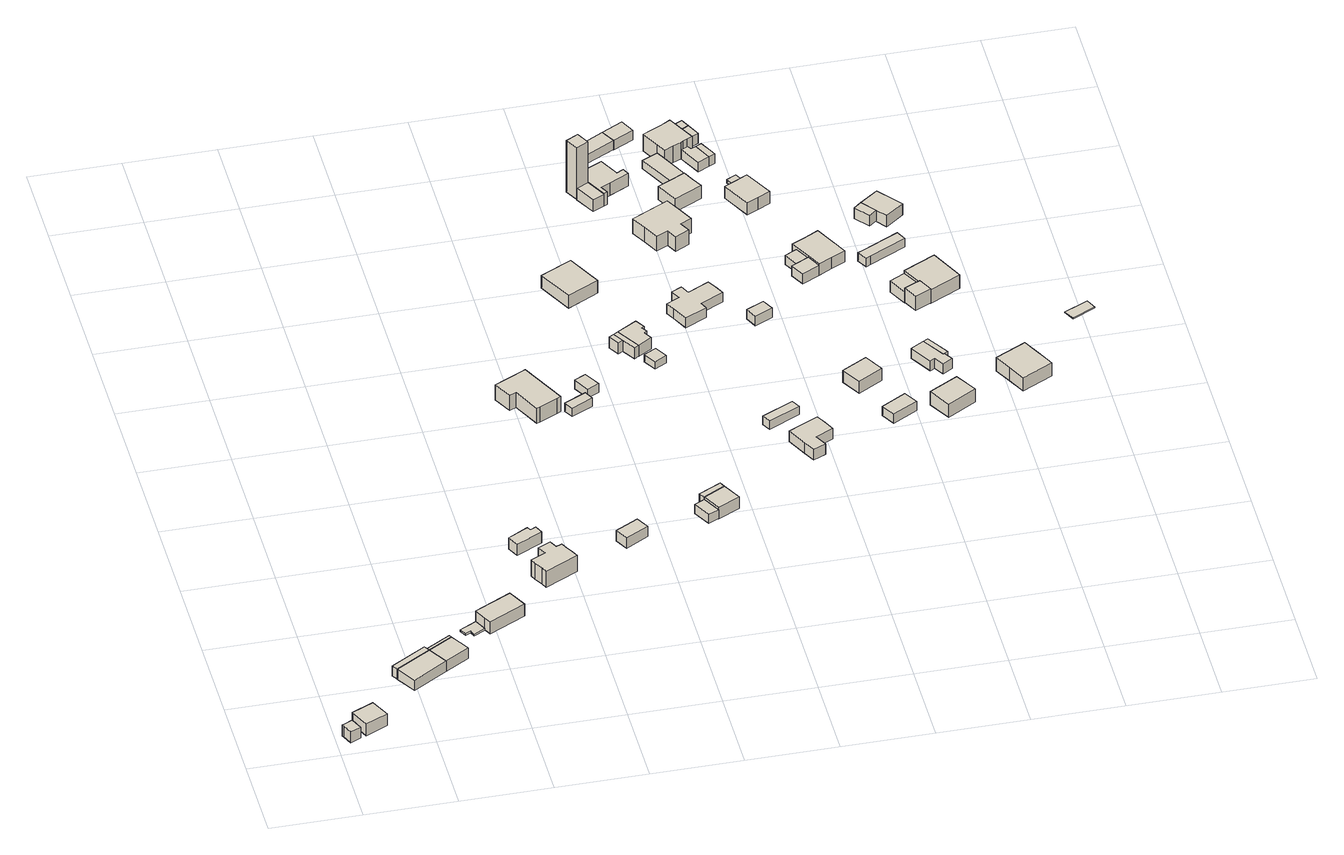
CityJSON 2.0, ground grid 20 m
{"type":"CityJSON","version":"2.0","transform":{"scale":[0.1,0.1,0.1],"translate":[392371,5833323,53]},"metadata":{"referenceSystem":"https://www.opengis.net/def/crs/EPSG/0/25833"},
"CityObjects":{
"building1":{"type":"Building","attributes":{"Gemeindeschluessel":"11000003","BezugspunktDach":"2200","function":"31001_2000","measuredHeight":2.86,"storeysAboveGround":1},"address":[{"country":"Germany","locality":"Berlin","thoroughfareNumber":"54 (3)","thoroughfareName":"Straße nach Arkenberge"}],"geometry":[{"type":"Solid","lod":"1","boundaries":[[[[0,1,2,3,4,5]],[[6,7,8,9,10,11]],[[6,11,5,4]],[[7,6,4,3]],[[8,7,3,2]],[[9,8,2,1]],[[10,9,1,0]],[[11,10,0,5]]]]}]},
"building2":{"type":"Building","attributes":{"Gemeindeschluessel":"11000003","BezugspunktDach":"2200","function":"31001_1010","measuredHeight":3.31,"storeysAboveGround":1},"address":[{"country":"Germany","locality":"Berlin","thoroughfareNumber":"54 (2)","thoroughfareName":"Straße nach Arkenberge"}],"geometry":[{"type":"Solid","lod":"1","boundaries":[[[[12,13,14,15,16]],[[17,18,19,20,21]],[[17,21,16,15]],[[18,17,15,14]],[[19,18,14,13]],[[20,19,13,12]],[[21,20,12,16]]]]}]},
"building3":{"type":"Building","attributes":{"Gemeindeschluessel":"11000003","BezugspunktDach":"2200","function":"51009_1610","measuredHeight":2.62,"storeysAboveGround":0},"address":[{"country":"Germany","locality":"Berlin"}],"geometry":[{"type":"Solid","lod":"1","boundaries":[[[[22,23,24,25,26]],[[27,28,29,30,31]],[[27,31,26,25]],[[28,27,25,24]],[[29,28,24,23]],[[30,29,23,22]],[[31,30,22,26]]]]}]},
"building4":{"type":"Building","attributes":{"Gemeindeschluessel":"11000003","BezugspunktDach":"2200","function":"31001_1312","measuredHeight":2.7,"storeysAboveGround":1},"address":[{"country":"Germany","locality":"Berlin","thoroughfareNumber":"54","thoroughfareName":"Straße nach Arkenberge"}],"geometry":[{"type":"Solid","lod":"1","boundaries":[[[[32,33,23,22]],[[34,35,36,37]],[[34,37,22,23]],[[35,34,23,33]],[[36,35,33,32]],[[37,36,32,22]]]]}]},
"building5":{"type":"Building","attributes":{"Gemeindeschluessel":"11000003","BezugspunktDach":"2200","function":"51009_1610","measuredHeight":2.63,"storeysAboveGround":0},"address":[{"country":"Germany","locality":"Berlin"}],"geometry":[{"type":"Solid","lod":"1","boundaries":[[[[23,38,39,24]],[[40,41,29,28]],[[40,28,24,39]],[[41,40,39,38]],[[29,41,38,23]],[[28,29,23,24]]]]}]},
"building6":{"type":"Building","attributes":{"Gemeindeschluessel":"11000003","BezugspunktDach":"2200","function":"31001_2463","measuredHeight":2.7,"storeysAboveGround":1},"address":[{"country":"Germany","locality":"Berlin","thoroughfareNumber":"54 (1)","thoroughfareName":"Straße nach Arkenberge"}],"geometry":[{"type":"Solid","lod":"1","boundaries":[[[[33,42,38,23]],[[43,44,35,34]],[[43,34,23,38]],[[44,43,38,42]],[[35,44,42,33]],[[34,35,33,23]]]]}]},
"building7":{"type":"Building","attributes":{"Gemeindeschluessel":"11000003","BezugspunktDach":"2200","function":"31001_2000","measuredHeight":0.501,"storeysAboveGround":1},"address":[{"country":"Germany","locality":"Berlin","thoroughfareNumber":"52 (1)","thoroughfareName":"Straße nach Arkenberge"}],"geometry":[{"type":"Solid","lod":"1","boundaries":[[[[45,46,47,48,49,50]],[[51,52,53,54,55,56]],[[51,56,50,49]],[[52,51,49,48]],[[53,52,48,47]],[[54,53,47,46]],[[55,54,46,45]],[[56,55,45,50]]]]}]},
"building8":{"type":"Building","attributes":{"Gemeindeschluessel":"11000003","BezugspunktDach":"2200","function":"31001_1010","measuredHeight":3.19,"storeysAboveGround":1},"address":[{"country":"Germany","locality":"Berlin","thoroughfareNumber":"52","thoroughfareName":"Straße nach Arkenberge"}],"geometry":[{"type":"Solid","lod":"1","boundaries":[[[[57,58,59,60,61]],[[62,63,64,65,66]],[[62,66,61,60]],[[63,62,60,59]],[[64,63,59,58]],[[65,64,58,57]],[[66,65,57,61]]]]}]},
"building9":{"type":"Building","attributes":{"Gemeindeschluessel":"11000003","BezugspunktDach":"2200","function":"31001_2000","measuredHeight":2.89,"storeysAboveGround":1},"address":[{"country":"Germany","locality":"Berlin","thoroughfareNumber":"50 (1)","thoroughfareName":"Straße nach Arkenberge"}],"geometry":[{"type":"Solid","lod":"1","boundaries":[[[[67,68,69,70,71,72]],[[73,74,75,76,77,78]],[[73,78,72,71]],[[74,73,71,70]],[[75,74,70,69]],[[76,75,69,68]],[[77,76,68,67]],[[78,77,67,72]]]]}]},
"building10":{"type":"Building","attributes":{"Gemeindeschluessel":"11000003","BezugspunktDach":"2200","function":"31001_1010","measuredHeight":4.9,"storeysAboveGround":1},"address":[{"country":"Germany","locality":"Berlin","thoroughfareNumber":"50","thoroughfareName":"Straße nach Arkenberge"}],"geometry":[{"type":"Solid","lod":"1","boundaries":[[[[79,80,81,82,83,84,85,86,87,88,89,90]],[[91,92,93,94,95,96,97,98,99,100,101,102]],[[91,102,90,89]],[[92,91,89,88]],[[93,92,88,87]],[[94,93,87,86]],[[95,94,86,85]],[[96,95,85,84]],[[97,96,84,83]],[[98,97,83,82]],[[99,98,82,81]],[[100,99,81,80]],[[101,100,80,79]],[[102,101,79,90]]]]}]},
"building11":{"type":"Building","attributes":{"Gemeindeschluessel":"11000003","BezugspunktDach":"2200","function":"31001_1010","measuredHeight":2.72,"storeysAboveGround":1},"address":[{"country":"Germany","locality":"Berlin","thoroughfareNumber":"48","thoroughfareName":"Straße nach Arkenberge"}],"geometry":[{"type":"Solid","lod":"1","boundaries":[[[[103,104,105,106]],[[107,108,109,110]],[[107,110,106,105]],[[108,107,105,104]],[[109,108,104,103]],[[110,109,103,106]]]]}]},
"building12":{"type":"Building","attributes":{"Gemeindeschluessel":"11000003","BezugspunktDach":"2200","function":"31001_1312","measuredHeight":4.38,"storeysAboveGround":1},"address":[{"country":"Germany","locality":"Berlin","thoroughfareNumber":"24 (9)","thoroughfareName":"Straße nach Arkenberge"}],"geometry":[{"type":"Solid","lod":"1","boundaries":[[[[111,112,113,114,115,116,117,118,119,120]],[[121,122,123,124,125,126,127,128,129,130]],[[121,130,120,119]],[[122,121,119,118]],[[123,122,118,117]],[[124,123,117,116]],[[125,124,116,115]],[[126,125,115,114]],[[127,126,114,113]],[[128,127,113,112]],[[129,128,112,111]],[[130,129,111,120]]]]}]},
"building13":{"type":"Building","attributes":{"Gemeindeschluessel":"11000003","BezugspunktDach":"2200","function":"31001_2000","measuredHeight":2.2,"storeysAboveGround":1},"address":[{"country":"Germany","locality":"Berlin","thoroughfareNumber":"24 (8)","thoroughfareName":"Straße nach Arkenberge"}],"geometry":[{"type":"Solid","lod":"1","boundaries":[[[[131,132,133,134]],[[135,136,137,138]],[[135,138,134,133]],[[136,135,133,132]],[[137,136,132,131]],[[138,137,131,134]]]]}]},
"building14":{"type":"Building","attributes":{"Gemeindeschluessel":"11000003","BezugspunktDach":"2200","function":"31001_2000","measuredHeight":2.31,"storeysAboveGround":1},"address":[{"country":"Germany","locality":"Berlin","thoroughfareNumber":"24 (7)","thoroughfareName":"Straße nach Arkenberge"}],"geometry":[{"type":"Solid","lod":"1","boundaries":[[[[139,140,141,142]],[[143,144,145,146]],[[143,146,142,141]],[[144,143,141,140]],[[145,144,140,139]],[[146,145,139,142]]]]}]},
"building15":{"type":"Building","attributes":{"Gemeindeschluessel":"11000003","BezugspunktDach":"2200","function":"31001_2000","measuredHeight":2.9,"storeysAboveGround":1},"address":[{"country":"Germany","locality":"Berlin","thoroughfareNumber":"46 (1)","thoroughfareName":"Straße nach Arkenberge"}],"geometry":[{"type":"Solid","lod":"1","boundaries":[[[[147,148,149,150]],[[151,152,153,154]],[[151,154,150,149]],[[152,151,149,148]],[[153,152,148,147]],[[154,153,147,150]]]]}]},
"building16":{"type":"Building","attributes":{"Gemeindeschluessel":"11000003","BezugspunktDach":"2200","function":"51009_1610","measuredHeight":3.03,"storeysAboveGround":0},"address":[{"country":"Germany","locality":"Berlin"}],"geometry":[{"type":"Solid","lod":"1","boundaries":[[[[155,156,157,158]],[[159,160,161,162]],[[159,162,158,157]],[[160,159,157,156]],[[161,160,156,155]],[[162,161,155,158]]]]}]},
"building17":{"type":"Building","attributes":{"Gemeindeschluessel":"11000003","BezugspunktDach":"2200","function":"31001_1010","measuredHeight":3.03,"storeysAboveGround":1},"address":[{"country":"Germany","locality":"Berlin","thoroughfareNumber":"46","thoroughfareName":"Straße nach Arkenberge"}],"geometry":[{"type":"Solid","lod":"1","boundaries":[[[[163,164,156,155]],[[160,165,166,161]],[[160,161,155,156]],[[165,160,156,164]],[[166,165,164,163]],[[161,166,163,155]]]]}]},
"building18":{"type":"Building","attributes":{"Gemeindeschluessel":"11000003","BezugspunktDach":"2200","function":"51009_1610","measuredHeight":2.8,"storeysAboveGround":0},"address":[{"country":"Germany","locality":"Berlin"}],"geometry":[{"type":"Solid","lod":"1","boundaries":[[[[167,168,169,170]],[[171,172,173,174]],[[171,174,170,169]],[[172,171,169,168]],[[173,172,168,167]],[[174,173,167,170]]]]}]},
"building19":{"type":"Building","attributes":{"Gemeindeschluessel":"11000003","BezugspunktDach":"2200","function":"51009_1610","measuredHeight":2.81,"storeysAboveGround":0},"address":[{"country":"Germany","locality":"Berlin"}],"geometry":[{"type":"Solid","lod":"1","boundaries":[[[[168,175,176,177,169]],[[178,179,180,172,171]],[[178,171,169,177]],[[179,178,177,176]],[[180,179,176,175]],[[172,180,175,168]],[[171,172,168,169]]]]}]},
"building20":{"type":"Building","attributes":{"Gemeindeschluessel":"11000003","BezugspunktDach":"2200","function":"31001_1010","measuredHeight":3.78,"storeysAboveGround":1},"address":[{"country":"Germany","locality":"Berlin","thoroughfareNumber":"14","thoroughfareName":"Straße nach Arkenberge"}],"geometry":[{"type":"Solid","lod":"1","boundaries":[[[[181,182,183,184]],[[185,186,187,188]],[[185,188,184,183]],[[186,185,183,182]],[[187,186,182,181]],[[188,187,181,184]]]]}]},
"building21":{"type":"Building","attributes":{"Gemeindeschluessel":"11000003","BezugspunktDach":"2200","function":"31001_1312","measuredHeight":2.91,"storeysAboveGround":1},"address":[{"country":"Germany","locality":"Berlin","thoroughfareNumber":"24 (6)","thoroughfareName":"Straße nach Arkenberge"}],"geometry":[{"type":"Solid","lod":"1","boundaries":[[[[176,189,190,191,192,193,194,177]],[[195,196,197,198,199,200,201,202]],[[195,202,177,194]],[[196,195,194,193]],[[197,196,193,192]],[[198,197,192,191]],[[199,198,191,190]],[[200,199,190,189]],[[201,200,189,176]],[[202,201,176,177]]]]}]},
"building22":{"type":"Building","attributes":{"Gemeindeschluessel":"11000003","BezugspunktDach":"2200","function":"31001_2000","measuredHeight":1.88,"storeysAboveGround":1},"address":[{"country":"Germany","locality":"Berlin","thoroughfareNumber":"24 (5)","thoroughfareName":"Straße nach Arkenberge"}],"geometry":[{"type":"Solid","lod":"1","boundaries":[[[[203,204,205,206]],[[207,208,209,210]],[[207,210,206,205]],[[208,207,205,204]],[[209,208,204,203]],[[210,209,203,206]]]]}]},
"building23":{"type":"Building","attributes":{"Gemeindeschluessel":"11000003","BezugspunktDach":"2200","function":"31001_2000","measuredHeight":2.23,"storeysAboveGround":1},"address":[{"country":"Germany","locality":"Berlin","thoroughfareNumber":"44 (1)","thoroughfareName":"Straße nach Arkenberge"}],"geometry":[{"type":"Solid","lod":"1","boundaries":[[[[211,212,213,214]],[[215,216,217,218]],[[215,218,214,213]],[[216,215,213,212]],[[217,216,212,211]],[[218,217,211,214]]]]}]},
"building24":{"type":"Building","attributes":{"Gemeindeschluessel":"11000003","BezugspunktDach":"2200","function":"51009_1610","measuredHeight":13.45,"storeysAboveGround":0},"address":[{"country":"Germany","locality":"Berlin"}],"geometry":[{"type":"Solid","lod":"1","boundaries":[[[[219,220,221,222]],[[223,224,225,226]],[[223,226,222,221]],[[224,223,221,220]],[[225,224,220,219]],[[226,225,219,222]]]]}]},
"building25":{"type":"Building","attributes":{"Gemeindeschluessel":"11000003","BezugspunktDach":"2200","function":"31001_1010","measuredHeight":3.76,"storeysAboveGround":1},"address":[{"country":"Germany","locality":"Berlin","thoroughfareNumber":"44","thoroughfareName":"Straße nach Arkenberge"}],"geometry":[{"type":"Solid","lod":"1","boundaries":[[[[227,228,229,230,231,232,233,234]],[[235,236,237,238,239,240,241,242]],[[235,242,234,233]],[[236,235,233,232]],[[237,236,232,231]],[[238,237,231,230]],[[239,238,230,229]],[[240,239,229,228]],[[241,240,228,227]],[[242,241,227,234]]]]}]},
"building26":{"type":"Building","attributes":{"Gemeindeschluessel":"11000003","BezugspunktDach":"2200","function":"31001_1312","measuredHeight":3.24,"storeysAboveGround":1},"address":[{"country":"Germany","locality":"Berlin","thoroughfareNumber":"24 (4)","thoroughfareName":"Straße nach Arkenberge"}],"geometry":[{"type":"Solid","lod":"1","boundaries":[[[[243,244,245,246,247,248,249,250,251,252,253,254]],[[255,256,257,258,259,260,261,262,263,264,265,266]],[[255,266,254,253]],[[256,255,253,252]],[[257,256,252,251]],[[258,257,251,250]],[[259,258,250,249]],[[260,259,249,248]],[[261,260,248,247]],[[262,261,247,246]],[[263,262,246,245]],[[264,263,245,244]],[[265,264,244,243]],[[266,265,243,254]]]]}]},
"building27":{"type":"Building","attributes":{"Gemeindeschluessel":"11000003","function":"31001_1310"},"address":[{"country":"Germany","locality":"Berlin","thoroughfareNumber":"6","thoroughfareName":"Straße nach Arkenberge"}],"children":["building27-1","building27-2"]},
"building27-1":{"type":"BuildingPart","attributes":{"BezugspunktDach":"2200","measuredHeight":3.81,"storeysAboveGround":1},"parents":["building27"],"geometry":[{"type":"MultiSurface","lod":"1","boundaries":[[[267,268,269,270,271,272,273,274,275,276,277]],[[278,279,280,281,282,283,284,285,286,287,288]],[[278,288,277,276]],[[279,278,276,275]],[[280,279,275,274]],[[281,280,274,273]],[[282,281,273,272]],[[283,282,272,271]],[[284,283,271,270]],[[285,284,270,269]],[[286,285,269,268]],[[289,290,268,267]],[[288,287,267,277]],[[287,286,290,289]]]}]},
"building27-2":{"type":"BuildingPart","attributes":{"BezugspunktDach":"2200","measuredHeight":3,"storeysAboveGround":1},"parents":["building27"],"geometry":[{"type":"Solid","lod":"1","boundaries":[[[[291,290,289,292]],[[287,286,293,294]],[[287,294,292,289]],[[293,286,290,291]],[[294,293,291,292]],[[286,287,289,290]]]]}]},
"building28":{"type":"Building","attributes":{"Gemeindeschluessel":"11000003","BezugspunktDach":"2200","function":"31001_1010","measuredHeight":4.43,"storeysAboveGround":1},"address":[{"country":"Germany","locality":"Berlin","thoroughfareNumber":"12","thoroughfareName":"Straße nach Arkenberge"}],"geometry":[{"type":"Solid","lod":"1","boundaries":[[[[295,296,297,298,299,300,301,302,303,304]],[[305,306,307,308,309,310,311,312,313,314]],[[305,314,304,303]],[[306,305,303,302]],[[307,306,302,301]],[[308,307,301,300]],[[309,308,300,299]],[[310,309,299,298]],[[311,310,298,297]],[[312,311,297,296]],[[313,312,296,295]],[[314,313,295,304]]]]}]},
"building29":{"type":"Building","attributes":{"Gemeindeschluessel":"11000003","BezugspunktDach":"2200","function":"31001_2463","measuredHeight":2.35,"storeysAboveGround":1},"address":[{"country":"Germany","locality":"Berlin","thoroughfareNumber":"6 (1)","thoroughfareName":"Straße nach Arkenberge"}],"geometry":[{"type":"Solid","lod":"1","boundaries":[[[[315,316,317,318]],[[319,320,321,322]],[[319,322,318,317]],[[320,319,317,316]],[[321,320,316,315]],[[322,321,315,318]]]]}]},
"building30":{"type":"Building","attributes":{"Gemeindeschluessel":"11000003","BezugspunktDach":"2200","function":"31001_2000","measuredHeight":2.38,"storeysAboveGround":1},"address":[{"country":"Germany","locality":"Berlin","thoroughfareNumber":"24 (3)","thoroughfareName":"Straße nach Arkenberge"}],"geometry":[{"type":"Solid","lod":"1","boundaries":[[[[323,324,325,326]],[[327,328,329,330]],[[327,330,326,325]],[[328,327,325,324]],[[329,328,324,323]],[[330,329,323,326]]]]}]},
"building31":{"type":"Building","attributes":{"Gemeindeschluessel":"11000003","BezugspunktDach":"2200","function":"31001_2463","measuredHeight":2.47,"storeysAboveGround":1},"address":[{"country":"Germany","locality":"Berlin","thoroughfareNumber":"6 (2)","thoroughfareName":"Straße nach Arkenberge"}],"geometry":[{"type":"Solid","lod":"1","boundaries":[[[[316,331,332,317]],[[333,334,335,336]],[[333,336,317,332]],[[334,333,332,331]],[[335,334,331,316]],[[336,335,316,317]]]]}]},
"building32":{"type":"Building","attributes":{"Gemeindeschluessel":"11000003","BezugspunktDach":"2200","function":"31001_2463","measuredHeight":3.75,"storeysAboveGround":1},"address":[{"country":"Germany","locality":"Berlin","thoroughfareNumber":"12 (1)","thoroughfareName":"Straße nach Arkenberge"}],"geometry":[{"type":"Solid","lod":"1","boundaries":[[[[337,338,339,340,341]],[[342,343,344,345,346]],[[342,346,341,340]],[[343,342,340,339]],[[344,343,339,338]],[[345,344,338,337]],[[346,345,337,341]]]]}]},
"building33":{"type":"Building","attributes":{"Gemeindeschluessel":"11000003","BezugspunktDach":"2200","function":"31001_2000","measuredHeight":2.09,"storeysAboveGround":1},"address":[{"country":"Germany","locality":"Berlin","thoroughfareNumber":"6 (4)","thoroughfareName":"Straße nach Arkenberge"}],"geometry":[{"type":"Solid","lod":"1","boundaries":[[[[347,348,349,350,351]],[[352,353,354,355,356]],[[352,356,351,350]],[[353,352,350,349]],[[354,353,349,348]],[[355,354,348,347]],[[356,355,347,351]]]]}]},
"building34":{"type":"Building","attributes":{"Gemeindeschluessel":"11000003","BezugspunktDach":"2200","function":"31001_1010","measuredHeight":3.1,"storeysAboveGround":1},"address":[{"country":"Germany","locality":"Berlin","thoroughfareNumber":"40","thoroughfareName":"Straße nach Arkenberge"}],"geometry":[{"type":"Solid","lod":"1","boundaries":[[[[357,358,359,360]],[[361,362,363,364]],[[361,364,360,359]],[[362,361,359,358]],[[363,362,358,357]],[[364,363,357,360]]]]}]},
"building35":{"type":"Building","attributes":{"Gemeindeschluessel":"11000003","BezugspunktDach":"2200","function":"31001_2723","measuredHeight":2.39,"storeysAboveGround":1},"address":[{"country":"Germany","locality":"Berlin","thoroughfareNumber":"42 (1)","thoroughfareName":"Straße nach Arkenberge"}],"geometry":[{"type":"Solid","lod":"1","boundaries":[[[[365,366,367,368]],[[369,370,371,372]],[[369,372,368,367]],[[370,369,367,366]],[[371,370,366,365]],[[372,371,365,368]]]]}]},
"building36":{"type":"Building","attributes":{"Gemeindeschluessel":"11000003","BezugspunktDach":"2200","function":"31001_1312","measuredHeight":4.76,"storeysAboveGround":1},"address":[{"country":"Germany","locality":"Berlin","thoroughfareNumber":"6 (3)","thoroughfareName":"Straße nach Arkenberge"}],"geometry":[{"type":"Solid","lod":"1","boundaries":[[[[373,374,375,376,377,378,379,380,381,382,383]],[[384,385,386,387,388,389,390,391,392,393,394]],[[384,394,383,382]],[[385,384,382,381]],[[386,385,381,380]],[[387,386,380,379]],[[388,387,379,378]],[[389,388,378,377]],[[390,389,377,376]],[[391,390,376,375]],[[392,391,375,374]],[[393,392,374,373]],[[394,393,373,383]]]]}]},
"building37":{"type":"Building","attributes":{"Gemeindeschluessel":"11000003","BezugspunktDach":"2200","function":"31001_2000","measuredHeight":2.47,"storeysAboveGround":1},"address":[{"country":"Germany","locality":"Berlin","thoroughfareNumber":"6 (5)","thoroughfareName":"Straße nach Arkenberge"}],"geometry":[{"type":"Solid","lod":"1","boundaries":[[[[395,396,397,398,399,400]],[[401,402,403,404,405,406]],[[401,406,400,399]],[[402,401,399,398]],[[403,402,398,397]],[[404,403,397,396]],[[405,404,396,395]],[[406,405,395,400]]]]}]},
"building38":{"type":"Building","attributes":{"Gemeindeschluessel":"11000003","BezugspunktDach":"2200","function":"51009_1610","measuredHeight":2.75,"storeysAboveGround":0},"address":[{"country":"Germany","locality":"Berlin"}],"geometry":[{"type":"Solid","lod":"1","boundaries":[[[[407,408,409,410]],[[411,412,413,414]],[[411,414,410,409]],[[412,411,409,408]],[[413,412,408,407]],[[414,413,407,410]]]]}]},
"building39":{"type":"Building","attributes":{"Gemeindeschluessel":"11000003","BezugspunktDach":"2200","function":"51009_1610","measuredHeight":2.56,"storeysAboveGround":0},"address":[{"country":"Germany","locality":"Berlin"}],"geometry":[{"type":"Solid","lod":"1","boundaries":[[[[415,416,417,418]],[[419,420,421,422]],[[419,422,418,417]],[[420,419,417,416]],[[421,420,416,415]],[[422,421,415,418]]]]}]},
"building40":{"type":"Building","attributes":{"Gemeindeschluessel":"11000003","BezugspunktDach":"2200","function":"31001_1312","measuredHeight":2.58,"storeysAboveGround":1},"address":[{"country":"Germany","locality":"Berlin","thoroughfareNumber":"6 (6)","thoroughfareName":"Straße nach Arkenberge"}],"geometry":[{"type":"Solid","lod":"1","boundaries":[[[[423,424,416,415]],[[425,426,427,428]],[[425,428,415,416]],[[426,425,416,424]],[[427,426,424,423]],[[428,427,423,415]]]]}]},
"building41":{"type":"Building","attributes":{"Gemeindeschluessel":"11000003","BezugspunktDach":"2200","function":"51009_1610","measuredHeight":2.43,"storeysAboveGround":0},"address":[{"country":"Germany","locality":"Berlin"}],"geometry":[{"type":"Solid","lod":"1","boundaries":[[[[396,429,430,397]],[[431,432,404,403]],[[431,403,397,430]],[[432,431,430,429]],[[404,432,429,396]],[[403,404,396,397]]]]}]},
"building42":{"type":"Building","attributes":{"Gemeindeschluessel":"11000003","BezugspunktDach":"2200","function":"31001_1312","measuredHeight":3.47,"storeysAboveGround":1},"address":[{"country":"Germany","locality":"Berlin","thoroughfareNumber":"10","thoroughfareName":"Straße nach Arkenberge"}],"geometry":[{"type":"Solid","lod":"1","boundaries":[[[[433,434,435,436,437,438]],[[439,440,441,442,443,444]],[[439,444,438,437]],[[440,439,437,436]],[[441,440,436,435]],[[442,441,435,434]],[[443,442,434,433]],[[444,443,433,438]]]]}]},
"building43":{"type":"Building","attributes":{"Gemeindeschluessel":"11000003","BezugspunktDach":"2200","function":"31001_2000","measuredHeight":0.91,"storeysAboveGround":1},"address":[{"country":"Germany","locality":"Berlin","thoroughfareNumber":"10 (5)","thoroughfareName":"Straße nach Arkenberge"}],"geometry":[{"type":"Solid","lod":"1","boundaries":[[[[445,446,447,448]],[[449,440,450,451]],[[449,451,448,447]],[[440,449,447,446]],[[450,440,446,445]],[[451,450,445,448]]]]}]},
"building44":{"type":"Building","attributes":{"Gemeindeschluessel":"11000003","function":"31001_1312"},"address":[{"country":"Germany","locality":"Berlin","thoroughfareNumber":"24 (2)","thoroughfareName":"Straße nach Arkenberge"}],"children":["building44-1","building44-2"]},
"building44-1":{"type":"BuildingPart","attributes":{"BezugspunktDach":"2200","measuredHeight":3.26,"storeysAboveGround":1},"parents":["building44"],"geometry":[{"type":"MultiSurface","lod":"1","boundaries":[[[452,453,454,455,456,457,458]],[[459,460,461,462,463,412,464]],[[459,464,458,457]],[[460,459,457,456]],[[461,460,456,455]],[[462,461,455,454]],[[463,462,454,453]],[[465,466,453,452]],[[464,412,452,458]],[[467,412,463,466,465]]]}]},
"building44-2":{"type":"BuildingPart","attributes":{"BezugspunktDach":"2200","measuredHeight":2.63,"storeysAboveGround":1},"parents":["building44"],"geometry":[{"type":"Solid","lod":"1","boundaries":[[[[468,466,465,469]],[[412,463,470,471]],[[412,471,469,465]],[[470,463,466,468]],[[471,470,468,469]],[[463,412,465,466]]]]}]},
"building45":{"type":"Building","attributes":{"Gemeindeschluessel":"11000003","BezugspunktDach":"2200","function":"31001_1312","measuredHeight":3.79,"storeysAboveGround":1},"address":[{"country":"Germany","locality":"Berlin","thoroughfareNumber":"42","thoroughfareName":"Straße nach Arkenberge"}],"geometry":[{"type":"Solid","lod":"1","boundaries":[[[[472,473,474,475,476]],[[477,478,479,480,481]],[[477,481,476,475]],[[478,477,475,474]],[[479,478,474,473]],[[480,479,473,472]],[[481,480,472,476]]]]}]},
"building46":{"type":"Building","attributes":{"Gemeindeschluessel":"11000003","BezugspunktDach":"2200","function":"31001_1010","measuredHeight":2.64,"storeysAboveGround":1},"address":[{"country":"Germany","locality":"Berlin","thoroughfareNumber":"40 (1)","thoroughfareName":"Straße nach Arkenberge"}],"geometry":[{"type":"Solid","lod":"1","boundaries":[[[[482,483,484,485,486,487,488,489]],[[490,491,492,493,494,495,496,497]],[[490,497,489,488]],[[491,490,488,487]],[[492,491,487,486]],[[493,492,486,485]],[[494,493,485,484]],[[495,494,484,483]],[[496,495,483,482]],[[497,496,482,489]]]]}]},
"building47":{"type":"Building","attributes":{"Gemeindeschluessel":"11000003","BezugspunktDach":"2200","function":"51009_1610","measuredHeight":2.67,"storeysAboveGround":0},"address":[{"country":"Germany","locality":"Berlin"}],"geometry":[{"type":"Solid","lod":"1","boundaries":[[[[487,486,498,499,488]],[[500,501,502,503,504]],[[500,504,488,499]],[[501,500,499,498]],[[502,501,498,486]],[[503,502,486,487]],[[504,503,487,488]]]]}]},
"building48":{"type":"Building","attributes":{"Gemeindeschluessel":"11000003","BezugspunktDach":"2200","function":"51009_1610","measuredHeight":4.38,"storeysAboveGround":0},"address":[{"country":"Germany","locality":"Berlin"}],"geometry":[{"type":"Solid","lod":"1","boundaries":[[[[505,506,507,508]],[[509,510,511,512]],[[509,512,508,507]],[[510,509,507,506]],[[511,510,506,505]],[[512,511,505,508]]]]}]},
"building49":{"type":"Building","attributes":{"Gemeindeschluessel":"11000003","BezugspunktDach":"2200","function":"31001_2463","measuredHeight":2.2,"storeysAboveGround":1},"address":[{"country":"Germany","locality":"Berlin","thoroughfareNumber":"24 (1)","thoroughfareName":"Straße nach Arkenberge"}],"geometry":[{"type":"Solid","lod":"1","boundaries":[[[[513,514,515,516,517,518]],[[519,520,521,522,523,524]],[[519,524,518,517]],[[520,519,517,516]],[[521,520,516,515]],[[522,521,515,514]],[[523,522,514,513]],[[524,523,513,518]]]]}]},
"building50":{"type":"Building","attributes":{"Gemeindeschluessel":"11000003","function":"31001_1010"},"address":[{"country":"Germany","locality":"Berlin","thoroughfareNumber":"26","thoroughfareName":"Straße nach Arkenberge"}],"children":["building50-1","building50-2"]},
"building50-1":{"type":"BuildingPart","attributes":{"BezugspunktDach":"2200","measuredHeight":4.33,"storeysAboveGround":1},"parents":["building50"],"geometry":[{"type":"MultiSurface","lod":"1","boundaries":[[[525,526,527,528,529]],[[530,531,532,533,534]],[[530,534,529,528]],[[531,530,528,527]],[[532,531,527,526]],[[535,536,537,532,526,525]],[[534,538,535,533,525,529]],[[533,537,536,535]],[[533,535,538,534]]]}]},
"building50-2":{"type":"BuildingPart","attributes":{"BezugspunktDach":"2200","measuredHeight":2.9,"storeysAboveGround":1},"parents":["building50"],"geometry":[{"type":"MultiSurface","lod":"1","boundaries":[[[539,536,538,540]],[[534,537,541,542]],[[534,542,540,538]],[[541,537,536,539]],[[542,541,539,540]],[[537,543,533,535,536]],[[534,538,535,533]]]}]},
"building51":{"type":"Building","attributes":{"Gemeindeschluessel":"11000003","BezugspunktDach":"2200","function":"51009_1610","measuredHeight":2.81,"storeysAboveGround":0},"address":[{"country":"Germany","locality":"Berlin"}],"geometry":[{"type":"Solid","lod":"1","boundaries":[[[[544,545,546,547]],[[548,549,550,551]],[[548,551,547,546]],[[549,548,546,545]],[[550,549,545,544]],[[551,550,544,547]]]]}]},
"building52":{"type":"Building","attributes":{"Gemeindeschluessel":"11000003","BezugspunktDach":"2200","function":"31001_1313","measuredHeight":4.01,"storeysAboveGround":1},"address":[{"country":"Germany","locality":"Berlin","thoroughfareNumber":"38","thoroughfareName":"Straße nach Arkenberge"}],"geometry":[{"type":"Solid","lod":"1","boundaries":[[[[552,553,554,555,556,557]],[[558,559,560,561,562,563]],[[558,563,557,556]],[[559,558,556,555]],[[560,559,555,554]],[[561,560,554,553]],[[562,561,553,552]],[[563,562,552,557]]]]}]},
"building53":{"type":"Building","attributes":{"Gemeindeschluessel":"11000003","BezugspunktDach":"2200","function":"31001_1312","measuredHeight":2.91,"storeysAboveGround":1},"address":[{"country":"Germany","locality":"Berlin","thoroughfareNumber":"24","thoroughfareName":"Straße nach Arkenberge"}],"geometry":[{"type":"Solid","lod":"1","boundaries":[[[[545,564,565,566,546]],[[567,568,569,570,571]],[[567,571,546,566]],[[568,567,566,565]],[[569,568,565,564]],[[570,569,564,545]],[[571,570,545,546]]]]}]},
"building54":{"type":"Building","attributes":{"Gemeindeschluessel":"11000003","BezugspunktDach":"2200","function":"31001_2463","measuredHeight":0.229,"storeysAboveGround":1},"address":[{"country":"Germany","locality":"Berlin","thoroughfareNumber":"36 (1)","thoroughfareName":"Straße nach Arkenberge"}],"geometry":[{"type":"Solid","lod":"1","boundaries":[[[[572,573,574,575]],[[576,577,578,579]],[[576,579,575,574]],[[577,576,574,573]],[[578,577,573,572]],[[579,578,572,575]]]]}]}
},
"vertices":[
[13,30,51],[22,9,51],[45,20,51],[33,47,51],[18,40,51],[10,36,51],[18,40,23],[33,47,23],[45,20,23],[22,9,23],[13,30,23],[10,36,23],
[58,26,53],[107,49,53],[97,70,53],[87,91,53],[39,69,53],[87,91,22],[97,70,22],[107,49,22],[58,26,22],[39,69,22],
[162,194,48],[239,240,48],[236,246,48],[232,253,48],[154,206,48],[232,253,22],[236,246,22],[239,240,22],[162,194,22],[154,206,22],
[188,150,48],[265,197,48],[239,240,21],[265,197,21],[188,150,21],[162,194,21],
[293,272,48],[290,278,48],[290,278,22],[293,272,22],
[319,229,48],[293,272,21],[319,229,21],
[330,302,27],[342,308,27],[347,296,27],[372,309,27],[359,336,27],[322,317,27],[359,336,22],[372,309,22],[347,296,22],[342,308,22],[330,302,22],[322,317,22],
[372,309,55],[380,294,55],[461,335,55],[440,377,55],[359,336,55],[440,377,24],[461,335,24],[380,294,24],[372,309,24],[359,336,24],
[491,534,52],[549,563,52],[541,581,52],[528,575,52],[524,583,52],[479,559,52],[524,583,23],[528,575,23],[541,581,23],[549,563,23],[491,534,23],[479,559,23],
[510,450,64],[520,432,64],[526,419,64],[599,456,64],[593,469,64],[583,487,64],[577,500,64],[564,494,64],[555,512,64],[527,498,64],[537,479,64],[504,463,64],[537,479,22],[527,498,22],[555,512,22],[564,494,22],[577,500,22],[583,487,22],[593,469,22],[599,456,22],[526,419,22],[520,432,22],[510,450,22],[504,463,22],
[715,509,48],[766,537,48],[750,565,48],[700,538,48],[750,565,21],[766,537,21],[715,509,21],[700,538,21],
[585,1011,55],[600,1018,55],[630,957,55],[638,961,55],[678,980,55],[686,984,55],[635,1087,55],[627,1083,55],[587,1063,55],[564,1052,55],[587,1063,16],[627,1083,16],[635,1087,16],[686,984,16],[678,980,16],[638,961,16],[630,957,16],[600,1018,16],[585,1011,16],[564,1052,16],
[705,960,40],[752,984,40],[742,1004,40],[694,980,40],[742,1004,18],[752,984,18],[705,960,18],[694,980,18],
[750,1015,39],[776,1028,39],[756,1064,39],[731,1051,39],[756,1064,16],[776,1028,16],[750,1015,16],[731,1051,16],
[898,555,41],[921,566,41],[900,606,41],[877,594,41],[900,606,18],[921,566,18],[898,555,18],[877,594,18],
[900,606,47],[948,632,47],[942,644,47],[893,619,47],[942,644,17],[948,632,17],[900,606,17],[893,619,17],
[921,566,47],[970,591,47],[970,591,17],[921,566,17],
[844,1147,41],[855,1153,41],[841,1177,41],[830,1170,41],[841,1177,13],[855,1153,13],[844,1147,13],[830,1170,13],
[873,1123,41],[883,1130,41],[851,1183,41],[851,1183,13],[883,1130,13],[873,1123,13],
[780,1322,41],[849,1357,41],[810,1434,41],[741,1399,41],[810,1434,8],[849,1357,8],[780,1322,8],[741,1399,8],
[914,1149,41],[903,1168,41],[910,1172,41],[902,1184,41],[908,1188,41],[895,1209,41],[895,1209,12],[908,1188,12],[902,1184,12],[910,1172,12],[903,1168,12],[914,1149,12],[883,1130,12],[851,1183,12],
[906,1080,33],[933,1095,33],[917,1123,33],[890,1108,33],[917,1123,14],[933,1095,14],[906,1080,14],[890,1108,14],
[1089,831,38],[1159,865,38],[1149,884,38],[1079,850,38],[1149,884,16],[1159,865,16],[1089,831,16],[1079,850,16],
[877,1670,140],[904,1684,140],[889,1713,140],[862,1698,140],[889,1713,6],[904,1684,6],[877,1670,6],[862,1698,6],
[1141,739,43],[1154,713,43],[1182,726,43],[1169,752,43],[1208,772,43],[1197,795,43],[1186,817,43],[1119,784,43],[1186,817,16],[1197,795,16],[1208,772,16],[1169,752,16],[1182,726,16],[1154,713,16],[1141,739,16],[1119,784,16],
[981,1238,35],[999,1203,35],[1047,1227,35],[1040,1243,35],[1091,1269,35],[1081,1289,35],[1070,1309,35],[1023,1285,35],[1013,1305,35],[990,1294,35],[1001,1273,35],[971,1258,35],[1001,1273,10],[990,1294,10],[1013,1305,10],[1023,1285,10],[1070,1309,10],[1081,1289,10],[1091,1269,10],[1040,1243,10],[1047,1227,10],[999,1203,10],[981,1238,10],[971,1258,10],
[904,1684,37],[928,1638,37],[935,1641,37],[926,1658,37],[947,1669,37],[990,1691,37],[983,1706,37],[968,1698,37],[945,1742,37],[917,1728,37],[889,1713,37],[917,1728,5],[945,1742,5],[968,1698,5],[983,1706,5],[990,1691,5],[947,1669,5],[926,1658,5],[935,1641,5],[928,1638,5],[904,1684,5],[889,1713,5],[904,1684,35],[928,1638,35],
[901,1624,35],[877,1670,35],[901,1624,5],[877,1670,5],
[981,1500,45],[998,1466,45],[1024,1479,45],[1036,1456,45],[1067,1472,45],[1055,1495,45],[1080,1508,45],[1063,1542,45],[1045,1576,45],[963,1534,45],[1045,1576,7],[1063,1542,7],[1080,1508,7],[1055,1495,7],[1067,1472,7],[1036,1456,7],[1024,1479,7],[998,1466,7],[981,1500,7],[963,1534,7],
[925,1782,27],[988,1816,27],[971,1847,27],[909,1813,27],[971,1847,4],[988,1816,4],[925,1782,4],[909,1813,4],
[1139,1179,33],[1179,1198,33],[1166,1224,33],[1127,1205,33],[1166,1224,9],[1179,1198,9],[1139,1179,9],[1127,1205,9],
[1034,1840,27],[1018,1872,27],[1018,1872,2],[1034,1840,2],[988,1816,2],[971,1847,2],
[1064,1584,40],[1126,1615,40],[1113,1639,40],[1101,1663,40],[1039,1632,40],[1101,1663,6],[1113,1639,6],[1126,1615,6],[1064,1584,6],[1039,1632,6],
[1071,1662,25],[1106,1679,25],[1077,1737,25],[1066,1758,25],[1031,1741,25],[1066,1758,4],[1077,1737,4],[1106,1679,4],[1071,1662,4],[1031,1741,4],
[1295,911,43],[1350,942,43],[1326,985,43],[1271,954,43],[1326,985,12],[1350,942,12],[1295,911,12],[1271,954,12],
[1342,799,36],[1397,829,36],[1379,860,36],[1325,829,36],[1379,860,12],[1397,829,12],[1342,799,12],[1325,829,12],
[1066,1758,46],[1077,1737,46],[1097,1747,46],[1116,1756,46],[1121,1759,46],[1131,1764,46],[1142,1769,46],[1110,1832,46],[1090,1821,46],[1066,1809,46],[1046,1799,46],[1066,1809,3],[1090,1821,3],[1110,1832,3],[1142,1769,3],[1131,1764,3],[1121,1759,3],[1116,1756,3],[1097,1747,3],[1077,1737,3],[1066,1758,3],[1046,1799,3],
[1141,1707,27],[1166,1720,27],[1147,1759,27],[1136,1754,27],[1131,1764,27],[1116,1756,27],[1131,1764,2],[1136,1754,2],[1147,1759,2],[1166,1720,2],[1141,1707,2],[1116,1756,2],
[1263,1336,26],[1290,1350,26],[1272,1384,26],[1245,1370,26],[1272,1384,3],[1290,1350,3],[1263,1336,3],[1245,1370,3],
[1120,1812,29],[1147,1827,29],[1138,1846,29],[1110,1832,29],[1138,1846,4],[1147,1827,4],[1120,1812,4],[1110,1832,4],
[1134,1784,29],[1161,1798,29],[1147,1827,3],[1161,1798,3],[1134,1784,3],[1120,1812,3],
[1180,1727,27],[1160,1766,27],[1160,1766,2],[1180,1727,2],
[1207,1548,32],[1233,1561,32],[1260,1575,32],[1227,1639,32],[1201,1625,32],[1174,1612,32],[1201,1625,1],[1227,1639,1],[1260,1575,1],[1233,1561,1],[1207,1548,1],[1174,1612,1],
[1206,1628,10],[1227,1639,10],[1211,1671,10],[1190,1660,10],[1211,1671,1],[1206,1628,1],[1190,1660,1],
[1290,1350,32],[1305,1319,32],[1335,1335,32],[1366,1350,32],[1327,1427,32],[1297,1411,32],[1266,1396,32],[1297,1411,3],[1327,1427,3],[1366,1350,3],[1335,1335,3],[1305,1319,3],[1266,1396,3],[1290,1350,29],[1305,1319,29],[1290,1350,16],
[1266,1299,29],[1250,1330,29],[1266,1299,3],[1250,1330,3],
[1456,793,46],[1520,830,46],[1506,854,46],[1492,878,46],[1428,842,46],[1492,878,12],[1506,854,12],[1520,830,12],[1456,793,12],[1428,842,12],
[1454,952,37],[1464,958,37],[1477,936,37],[1499,949,37],[1487,969,37],[1484,968,37],[1454,1018,37],[1425,1001,37],[1454,1018,11],[1484,968,11],[1487,969,11],[1499,949,11],[1477,936,11],[1464,958,11],[1454,952,11],[1425,1001,11],
[1495,974,37],[1465,1024,37],[1465,1024,10],[1495,974,10],[1487,969,10],[1484,968,10],[1454,1018,10],
[1471,1160,41],[1507,1178,41],[1491,1209,41],[1455,1192,41],[1491,1209,4],[1507,1178,4],[1471,1160,4],[1455,1192,4],
[1405,1326,24],[1416,1331,24],[1497,1372,24],[1486,1394,24],[1404,1353,24],[1393,1348,24],[1404,1353,2],[1486,1394,2],[1497,1372,2],[1416,1331,2],[1405,1326,2],[1393,1348,2],
[1488,1215,38],[1507,1178,38],[1575,1213,38],[1539,1288,38],[1468,1252,38],[1539,1288,2],[1575,1213,2],[1507,1178,2],[1488,1215,2],[1468,1252,2],[1488,1215,31],[1491,1209,31],[1491,1209,2],[1468,1252,31],
[1455,1192,31],[1434,1234,31],[1455,1192,2],[1434,1234,2],[1489,1213,2],
[1442,1455,30],[1459,1468,30],[1434,1500,30],[1417,1486,30],[1434,1500,2],[1459,1468,2],[1442,1455,2],[1417,1486,2],
[1606,888,42],[1625,849,42],[1693,884,42],[1673,923,42],[1654,961,42],[1586,926,42],[1654,961,7],[1673,923,7],[1693,884,7],[1625,849,7],[1606,888,7],[1586,926,7],
[1476,1446,30],[1516,1477,30],[1474,1530,30],[1474,1530,1],[1516,1477,1],[1476,1446,1],[1459,1468,1],[1434,1500,1],
[1779,1063,5],[1830,1088,5],[1820,1112,5],[1767,1087,5],[1820,1112,3],[1830,1088,3],[1779,1063,3],[1767,1087,3]
]}
